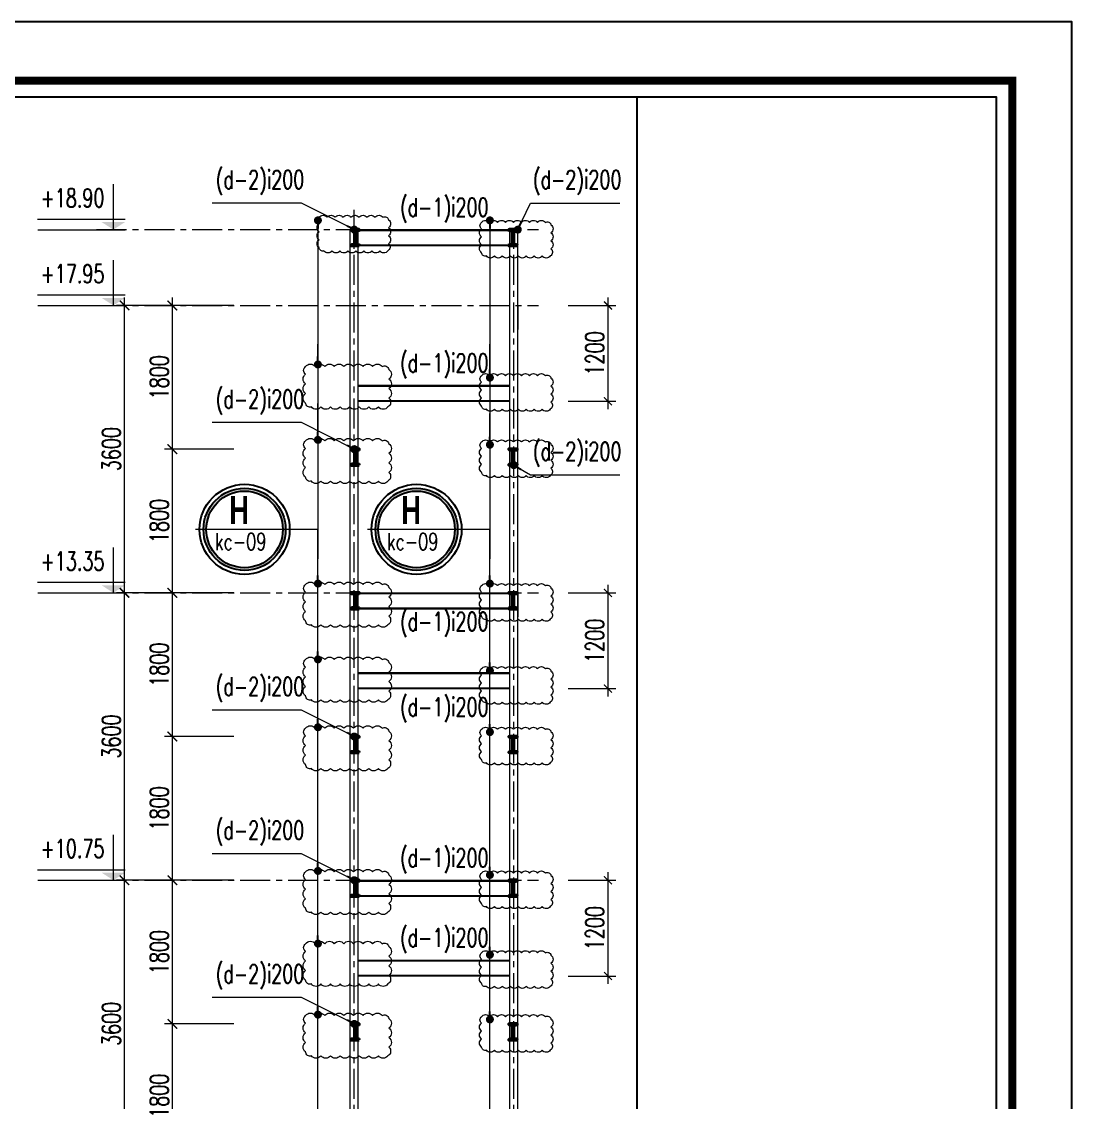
# Model space of a CAD drawing. Header units: millimetres. Extents: x 61738 to 439738, y 60858 to 151243.
# Drawn here: x 384580 to 397738, y 100261 to 113800 of the extents above; entities that cross this region are included whole.
import ezdxf
from ezdxf.enums import TextEntityAlignment as Align

# ---------------------------------------------------------------- set-up
doc = ezdxf.new("R2010")
doc.units = ezdxf.units.MM
doc.linetypes.add('CENTER', pattern=[2, 1.25, -0.25, 0.25, -0.25])
for name, color, linetype, lineweight in [('10-TEXT', 4, 'Continuous', 15), ('2-THEP2', 6, 'Continuous', 50), ('3-THAY', 7, 'Continuous', 18), ('6-TRUC', 8, 'CENTER', 9), ('7-HATCH', 8, 'Continuous', 13), ('8-DIM', 8, 'Continuous', 15), ('9-SO HIEU', 8, 'Continuous', 15)]:
    doc.layers.add(name, color=color, linetype=linetype, lineweight=lineweight)
for name, color, linetype in [('DIM', 3, 'Continuous'), ('Khungbo', 32, 'Continuous'), ('KICHTHUOC', 8, 'Continuous'), ('MANH', 8, 'Continuous')]:
    doc.layers.add(name, color=color, linetype=linetype)
doc.styles.add('A3 - Text 2.3', font='Vnsimli.shx', dxfattribs={"width": 0.7, "height": 230})
doc.styles.add('A3-Text 2.3', font='vnsimli.shx', dxfattribs={"width": 0.7, "height": 230, "bigfont": 'vn.shx'})
doc.styles.add('S1', font='vnsimli.shx', dxfattribs={"width": 0.75})
doc.styles.add('T3', font='VnArialH-Bold.TTF', dxfattribs={"width": 0.9})
doc.dimstyles.new('A3-1-100', dxfattribs={"dimtxt": 200, "dimasz": 120, "dimexe": 100, "dimexo": 0, "dimgap": 50, "dimtad": 1, "dimdec": 0, "dimdsep": 49, "dimtxsty": 'A3-Text 2.3', "dimblk": 'ARCHTICK', "dimcen": 10, "dimdle": 100, "dimclrd": 8, "dimclre": 8, "dimclrt": 2, "dimadec": 0, "dimazin": 2, "dimtfac": 1, "dimtdec": 0, "dimtix": 1, "dimtmove": 1, "dimatfit": 3, "dimldrblk": 'DOT', "dimfxl": 1, "dimtolj": 1, "dimtzin": 0, "dimlwd": -1, "dimlwe": -1, "dimarcsym": 0})
doc.dimstyles.new('A3-1-100x10', dxfattribs={"dimtxt": 230, "dimasz": 100, "dimexe": 80, "dimexo": 0, "dimgap": 50, "dimtad": 1, "dimdec": 0, "dimlfac": 0.1, "dimdsep": 49, "dimtxsty": 'A3-Text 2.3', "dimblk": 'ARCHTICK', "dimcen": 10, "dimdle": 80, "dimclrd": 8, "dimclre": 8, "dimclrt": 2, "dimadec": 0, "dimazin": 2, "dimtfac": 1, "dimtdec": 0, "dimtix": 1, "dimtmove": 1, "dimatfit": 3, "dimldrblk": 'DOT', "dimfxl": 1, "dimtolj": 1, "dimtzin": 0, "dimlwd": -1, "dimlwe": -1, "dimarcsym": 0})

# ---------------------------------------------------------------- blocks, each defined once
blk = doc.blocks.new('CDS12')
at = {"layer": 'Defpoints'}
blk.add_lwpolyline([(91835, 363353), (49835, 363353), (49835, 393053), (91835, 393053)], close=True, dxfattribs=at)
at = {"layer": 'Khungbo', "color": 1, "const_width": 100}
blk.add_lwpolyline([(91094, 364100), (50996, 364100), (50996, 392312), (91094, 392312)], close=True, dxfattribs=at)
at = {"layer": 'Khungbo', "color": 1}
for points in [[(90894, 364300), (51196, 364300), (51196, 392112), (90894, 392112)], [(90894, 392112), (90894, 364300), (86394, 364300), (86394, 392112)]]:
    blk.add_lwpolyline(points, close=True, dxfattribs=at)
blk = doc.blocks.new('_ArchTick')
at = {"color": 0, "linetype": 'ByBlock', "const_width": 0.15}
blk.add_lwpolyline([(-0.5, -0.5), (0.5, 0.5)], dxfattribs=at)
blk = doc.blocks.new('*D416')
at = {"layer": '8-DIM', "color": 8, "ltscale": 100, "transparency": 16777216}
for p, q in [((387240, 103044), (385770, 103044)), ((387240, 99444), (385770, 99444))]:
    blk.add_line(p, q, dxfattribs=at)
at = {"layer": '8-DIM', "color": 8, "linetype": 'ByBlock', "ltscale": 100, "transparency": 16777216}
blk.add_line((385870, 99344), (385870, 103144), dxfattribs=at)
at = {"layer": 'Defpoints', "color": 0, "ltscale": 100, "transparency": 16777216}
for p in [(385870, 103044), (387240, 103044), (387240, 99444)]:
    blk.add_point(p, dxfattribs=at)
at = {"layer": '8-DIM', "color": 8, "ltscale": 100, "transparency": 16777216, "xscale": 120, "yscale": 120, "zscale": 120}
for p, rotation in [((385870, 103044), 90), ((385870, 99444), 270)]:
    blk.add_blockref('_ArchTick', p, dxfattribs=dict(at, rotation=rotation))
at = {"layer": '8-DIM', "color": 2, "ltscale": 100, "transparency": 16777216, "insert": (385705, 101244), "char_height": 230, "attachment_point": 5, "rotation": 90, "style": 'A3-Text 2.3'}
blk.add_mtext('\\A1;3600', dxfattribs=at)
blk = doc.blocks.new('_Dot')
at = {"color": 0, "linetype": 'ByBlock', "lineweight": -2}
blk.add_line((-0.5, 0), (-1, 0), dxfattribs=at)
at = {"color": 0, "linetype": 'ByBlock', "const_width": 0.5}
blk.add_lwpolyline([(-0.25, 0, 1), (0.25, 0, 1)], format="xyb", close=True, dxfattribs=at)
blk = doc.blocks.new('*D417')
at = {"layer": '8-DIM', "color": 8, "linetype": 'ByBlock', "ltscale": 100, "transparency": 16777216}
blk.add_line((386470, 99344), (386470, 101344), dxfattribs=at)
at = {"layer": '8-DIM', "color": 8, "ltscale": 100, "transparency": 16777216}
for p, q in [((387240, 101244), (386370, 101244)), ((387240, 99444), (386370, 99444))]:
    blk.add_line(p, q, dxfattribs=at)
at = {"layer": 'Defpoints', "color": 0, "ltscale": 100, "transparency": 16777216}
for p in [(386470, 101244), (387240, 101244), (387240, 99444)]:
    blk.add_point(p, dxfattribs=at)
at = {"layer": '8-DIM', "color": 8, "ltscale": 100, "transparency": 16777216, "xscale": 120, "yscale": 120, "zscale": 120}
for p, rotation in [((386470, 101244), 90), ((386470, 99444), 270)]:
    blk.add_blockref('_ArchTick', p, dxfattribs=dict(at, rotation=rotation))
at = {"layer": '8-DIM', "color": 2, "ltscale": 100, "transparency": 16777216, "insert": (386305, 100344), "char_height": 230, "attachment_point": 5, "rotation": 90, "style": 'A3-Text 2.3'}
blk.add_mtext('\\A1;1800', dxfattribs=at)
blk = doc.blocks.new('*D418')
at = {"layer": '8-DIM', "color": 8, "ltscale": 100, "transparency": 16777216}
for p, q in [((387240, 103044), (386370, 103044)), ((387240, 101244), (386370, 101244))]:
    blk.add_line(p, q, dxfattribs=at)
at = {"layer": '8-DIM', "color": 8, "linetype": 'ByBlock', "ltscale": 100, "transparency": 16777216}
blk.add_line((386470, 101144), (386470, 103144), dxfattribs=at)
at = {"layer": 'Defpoints', "color": 0, "ltscale": 100, "transparency": 16777216}
for p in [(386470, 103044), (387240, 103044), (387240, 101244)]:
    blk.add_point(p, dxfattribs=at)
at = {"layer": '8-DIM', "color": 8, "ltscale": 100, "transparency": 16777216, "xscale": 120, "yscale": 120, "zscale": 120}
for p, rotation in [((386470, 103044), 90), ((386470, 101244), 270)]:
    blk.add_blockref('_ArchTick', p, dxfattribs=dict(at, rotation=rotation))
at = {"layer": '8-DIM', "color": 2, "ltscale": 100, "transparency": 16777216, "insert": (386305, 102144), "char_height": 230, "attachment_point": 5, "rotation": 90, "style": 'A3-Text 2.3'}
blk.add_mtext('\\A1;1800', dxfattribs=at)
blk = doc.blocks.new('*D419')
at = {"layer": '8-DIM', "color": 8, "linetype": 'ByBlock', "ltscale": 100, "transparency": 16777216}
blk.add_line((385870, 102944), (385870, 106744), dxfattribs=at)
at = {"layer": '8-DIM', "color": 8, "ltscale": 100, "transparency": 16777216}
for p, q in [((387240, 106644), (385770, 106644)), ((387240, 103044), (385770, 103044))]:
    blk.add_line(p, q, dxfattribs=at)
at = {"layer": 'Defpoints', "color": 0, "ltscale": 100, "transparency": 16777216}
for p in [(385870, 106644), (387240, 106644), (387240, 103044)]:
    blk.add_point(p, dxfattribs=at)
at = {"layer": '8-DIM', "color": 8, "ltscale": 100, "transparency": 16777216, "xscale": 120, "yscale": 120, "zscale": 120}
for p, rotation in [((385870, 106644), 90), ((385870, 103044), 270)]:
    blk.add_blockref('_ArchTick', p, dxfattribs=dict(at, rotation=rotation))
at = {"layer": '8-DIM', "color": 2, "ltscale": 100, "transparency": 16777216, "insert": (385705, 104844), "char_height": 230, "attachment_point": 5, "rotation": 90, "style": 'A3-Text 2.3'}
blk.add_mtext('\\A1;3600', dxfattribs=at)
blk = doc.blocks.new('*D420')
at = {"layer": '8-DIM', "color": 8, "linetype": 'ByBlock', "ltscale": 100, "transparency": 16777216}
blk.add_line((386470, 102944), (386470, 104944), dxfattribs=at)
at = {"layer": '8-DIM', "color": 8, "ltscale": 100, "transparency": 16777216}
for p, q in [((387240, 104844), (386370, 104844)), ((387240, 103044), (386370, 103044))]:
    blk.add_line(p, q, dxfattribs=at)
at = {"layer": 'Defpoints', "color": 0, "ltscale": 100, "transparency": 16777216}
for p in [(386470, 104844), (387240, 104844), (387240, 103044)]:
    blk.add_point(p, dxfattribs=at)
at = {"layer": '8-DIM', "color": 8, "ltscale": 100, "transparency": 16777216, "xscale": 120, "yscale": 120, "zscale": 120}
for p, rotation in [((386470, 104844), 90), ((386470, 103044), 270)]:
    blk.add_blockref('_ArchTick', p, dxfattribs=dict(at, rotation=rotation))
at = {"layer": '8-DIM', "color": 2, "ltscale": 100, "transparency": 16777216, "insert": (386305, 103944), "char_height": 230, "attachment_point": 5, "rotation": 90, "style": 'A3-Text 2.3'}
blk.add_mtext('\\A1;1800', dxfattribs=at)
blk = doc.blocks.new('*D421')
at = {"layer": '8-DIM', "color": 8, "linetype": 'ByBlock', "ltscale": 100, "transparency": 16777216}
blk.add_line((386470, 104744), (386470, 106744), dxfattribs=at)
at = {"layer": '8-DIM', "color": 8, "ltscale": 100, "transparency": 16777216}
for p, q in [((387240, 106644), (386370, 106644)), ((387240, 104844), (386370, 104844))]:
    blk.add_line(p, q, dxfattribs=at)
at = {"layer": 'Defpoints', "color": 0, "ltscale": 100, "transparency": 16777216}
for p in [(386470, 106644), (387240, 106644), (387240, 104844)]:
    blk.add_point(p, dxfattribs=at)
at = {"layer": '8-DIM', "color": 8, "ltscale": 100, "transparency": 16777216, "xscale": 120, "yscale": 120, "zscale": 120}
for p, rotation in [((386470, 106644), 90), ((386470, 104844), 270)]:
    blk.add_blockref('_ArchTick', p, dxfattribs=dict(at, rotation=rotation))
at = {"layer": '8-DIM', "color": 2, "ltscale": 100, "transparency": 16777216, "insert": (386305, 105744), "char_height": 230, "attachment_point": 5, "rotation": 90, "style": 'A3-Text 2.3'}
blk.add_mtext('\\A1;1800', dxfattribs=at)
blk = doc.blocks.new('*D422')
at = {"layer": '8-DIM', "color": 8, "linetype": 'ByBlock', "ltscale": 100, "transparency": 16777216}
blk.add_line((385870, 106544), (385870, 110344), dxfattribs=at)
at = {"layer": '8-DIM', "color": 8, "ltscale": 100, "transparency": 16777216}
for p, q in [((387240, 110244), (385770, 110244)), ((387240, 106644), (385770, 106644))]:
    blk.add_line(p, q, dxfattribs=at)
at = {"layer": 'Defpoints', "color": 0, "ltscale": 100, "transparency": 16777216}
for p in [(385870, 110244), (387240, 110244), (387240, 106644)]:
    blk.add_point(p, dxfattribs=at)
at = {"layer": '8-DIM', "color": 8, "ltscale": 100, "transparency": 16777216, "xscale": 120, "yscale": 120, "zscale": 120}
for p, rotation in [((385870, 110244), 90), ((385870, 106644), 270)]:
    blk.add_blockref('_ArchTick', p, dxfattribs=dict(at, rotation=rotation))
at = {"layer": '8-DIM', "color": 2, "ltscale": 100, "transparency": 16777216, "insert": (385705, 108444), "char_height": 230, "attachment_point": 5, "rotation": 90, "style": 'A3-Text 2.3'}
blk.add_mtext('\\A1;3600', dxfattribs=at)
blk = doc.blocks.new('*D423')
at = {"layer": '8-DIM', "color": 8, "linetype": 'ByBlock', "ltscale": 100, "transparency": 16777216}
blk.add_line((386470, 106544), (386470, 108544), dxfattribs=at)
at = {"layer": '8-DIM', "color": 8, "ltscale": 100, "transparency": 16777216}
for p, q in [((387240, 108444), (386370, 108444)), ((387240, 106644), (386370, 106644))]:
    blk.add_line(p, q, dxfattribs=at)
at = {"layer": 'Defpoints', "color": 0, "ltscale": 100, "transparency": 16777216}
for p in [(386470, 108444), (387240, 108444), (387240, 106644)]:
    blk.add_point(p, dxfattribs=at)
at = {"layer": '8-DIM', "color": 8, "ltscale": 100, "transparency": 16777216, "xscale": 120, "yscale": 120, "zscale": 120}
for p, rotation in [((386470, 108444), 90), ((386470, 106644), 270)]:
    blk.add_blockref('_ArchTick', p, dxfattribs=dict(at, rotation=rotation))
at = {"layer": '8-DIM', "color": 2, "ltscale": 100, "transparency": 16777216, "insert": (386305, 107544), "char_height": 230, "attachment_point": 5, "rotation": 90, "style": 'A3-Text 2.3'}
blk.add_mtext('\\A1;1800', dxfattribs=at)
blk = doc.blocks.new('*D424')
at = {"layer": '8-DIM', "color": 8, "linetype": 'ByBlock', "ltscale": 100, "transparency": 16777216}
blk.add_line((386470, 108344), (386470, 110344), dxfattribs=at)
at = {"layer": '8-DIM', "color": 8, "ltscale": 100, "transparency": 16777216}
for p, q in [((387240, 110244), (386370, 110244)), ((387240, 108444), (386370, 108444))]:
    blk.add_line(p, q, dxfattribs=at)
at = {"layer": 'Defpoints', "color": 0, "ltscale": 100, "transparency": 16777216}
for p in [(386470, 110244), (387240, 110244), (387240, 108444)]:
    blk.add_point(p, dxfattribs=at)
at = {"layer": '8-DIM', "color": 8, "ltscale": 100, "transparency": 16777216, "xscale": 120, "yscale": 120, "zscale": 120}
for p, rotation in [((386470, 110244), 90), ((386470, 108444), 270)]:
    blk.add_blockref('_ArchTick', p, dxfattribs=dict(at, rotation=rotation))
at = {"layer": '8-DIM', "color": 2, "ltscale": 100, "transparency": 16777216, "insert": (386305, 109344), "char_height": 230, "attachment_point": 5, "rotation": 90, "style": 'A3-Text 2.3'}
blk.add_mtext('\\A1;1800', dxfattribs=at)
blk = doc.blocks.new('*U61')
at = {"layer": '10-TEXT'}
for p, q in [((17615, 449767), (17615, 450310)), ((16706, 449893), (17756, 449893)), ((16710, 449766), (17757, 449766))]:
    blk.add_line(p, q, dxfattribs=at)
at = {"layer": '10-TEXT', "color": 1}
blk.add_solid([(17756, 449858), (17615, 449767), (17473, 449858)], dxfattribs=at)
blk = doc.blocks.new('*D426')
at = {"layer": '8-DIM', "color": 8, "linetype": 'ByBlock', "ltscale": 400, "transparency": 16777216}
blk.add_line((391930, 110344), (391930, 108944), dxfattribs=at)
at = {"layer": '8-DIM', "color": 8, "ltscale": 400, "transparency": 16777216}
for p, q in [((391430, 110244), (392030, 110244)), ((391430, 109044), (392030, 109044))]:
    blk.add_line(p, q, dxfattribs=at)
at = {"layer": 'Defpoints', "color": 0, "ltscale": 400, "transparency": 16777216}
for p in [(391430, 110244), (391430, 109044), (391930, 109044)]:
    blk.add_point(p, dxfattribs=at)
at = {"layer": '8-DIM', "color": 8, "ltscale": 400, "transparency": 16777216, "xscale": 100, "yscale": 100, "zscale": 100}
for p, rotation in [((391930, 110244), 90), ((391930, 109044), 270)]:
    blk.add_blockref('_ArchTick', p, dxfattribs=dict(at, rotation=rotation))
at = {"layer": '8-DIM', "color": 2, "ltscale": 400, "transparency": 16777216, "insert": (391765, 109644), "char_height": 230, "attachment_point": 5, "rotation": 90, "style": 'A3-Text 2.3'}
blk.add_mtext('\\A1;1200', dxfattribs=at)
blk = doc.blocks.new('*D427')
at = {"layer": '8-DIM', "color": 8, "linetype": 'ByBlock', "ltscale": 400, "transparency": 16777216}
blk.add_line((391930, 106744), (391930, 105344), dxfattribs=at)
at = {"layer": '8-DIM', "color": 8, "ltscale": 400, "transparency": 16777216}
for p, q in [((391430, 106644), (392030, 106644)), ((391430, 105444), (392030, 105444))]:
    blk.add_line(p, q, dxfattribs=at)
at = {"layer": 'Defpoints', "color": 0, "ltscale": 400, "transparency": 16777216}
for p in [(391430, 106644), (391430, 105444), (391930, 105444)]:
    blk.add_point(p, dxfattribs=at)
at = {"layer": '8-DIM', "color": 8, "ltscale": 400, "transparency": 16777216, "xscale": 100, "yscale": 100, "zscale": 100}
for p, rotation in [((391930, 106644), 90), ((391930, 105444), 270)]:
    blk.add_blockref('_ArchTick', p, dxfattribs=dict(at, rotation=rotation))
at = {"layer": '8-DIM', "color": 2, "ltscale": 400, "transparency": 16777216, "insert": (391765, 106044), "char_height": 230, "attachment_point": 5, "rotation": 90, "style": 'A3-Text 2.3'}
blk.add_mtext('\\A1;1200', dxfattribs=at)
blk = doc.blocks.new('*D428')
at = {"layer": '8-DIM', "color": 8, "ltscale": 400, "transparency": 16777216}
for p, q in [((391430, 103044), (392030, 103044)), ((391430, 101844), (392030, 101844))]:
    blk.add_line(p, q, dxfattribs=at)
at = {"layer": '8-DIM', "color": 8, "linetype": 'ByBlock', "ltscale": 400, "transparency": 16777216}
blk.add_line((391930, 103144), (391930, 101744), dxfattribs=at)
at = {"layer": 'Defpoints', "color": 0, "ltscale": 400, "transparency": 16777216}
for p in [(391430, 103044), (391430, 101844), (391930, 101844)]:
    blk.add_point(p, dxfattribs=at)
at = {"layer": '8-DIM', "color": 8, "ltscale": 400, "transparency": 16777216, "xscale": 100, "yscale": 100, "zscale": 100}
for p, rotation in [((391930, 103044), 90), ((391930, 101844), 270)]:
    blk.add_blockref('_ArchTick', p, dxfattribs=dict(at, rotation=rotation))
at = {"layer": '8-DIM', "color": 2, "ltscale": 400, "transparency": 16777216, "insert": (391765, 102444), "char_height": 230, "attachment_point": 5, "rotation": 90, "style": 'A3-Text 2.3'}
blk.add_mtext('\\A1;1200', dxfattribs=at)

msp = doc.modelspace()

# ---------------------------------------------------------------- hatches: boundary and pattern name
at = {"layer": '7-HATCH'}
h = msp.add_hatch(color=256, dxfattribs=at)
edge = h.paths.add_edge_path(flags=17)
edge.add_arc((387374.5, 107438.8), 479.5, 0, 360)
edge = h.paths.add_edge_path()
edge.add_arc((387374.5, 107438.8), 514.7, 0, 360)
h = msp.add_hatch(color=256, dxfattribs=at)
edge = h.paths.add_edge_path(flags=17)
edge.add_arc((389530.2, 107438.8), 479.5, 0, 360)
edge = h.paths.add_edge_path()
edge.add_arc((389530.2, 107438.8), 514.7, 0, 360)

# ---------------------------------------------------------------- linework, layer by layer
at = {"layer": '2-THEP2'}
for points in [[(388809.9, 110994.2), (388709.9, 110994.2), (388709.9, 110994.2, -0.4142136), (388719.9, 111004.2), (388744.9, 111004.2, 0.4142136), (388754.9, 111014.2), (388754.9, 111174.2, 0.4142136), (388744.9, 111184.2), (388719.9, 111184.2, -0.4142136), (388709.9, 111194.2), (388709.9, 111194.2), (388809.9, 111194.2), (388809.9, 111194.2, -0.4142136), (388799.9, 111184.2), (388774.9, 111184.2, 0.4142136), (388764.9, 111174.2), (388764.9, 111014.2, 0.4142136), (388774.9, 111004.2), (388799.9, 111004.2, -0.4142136), (388809.9, 110994.2)], [(390789.9, 110994.2), (390689.9, 110994.2), (390689.9, 110994.2, -0.4142136), (390699.9, 111004.2), (390724.9, 111004.2, 0.4142136), (390734.9, 111014.2), (390734.9, 111174.2, 0.4142136), (390724.9, 111184.2), (390699.9, 111184.2, -0.4142136), (390689.9, 111194.2), (390689.9, 111194.2), (390789.9, 111194.2), (390789.9, 111194.2, -0.4142136), (390779.9, 111184.2), (390754.9, 111184.2, 0.4142136), (390744.9, 111174.2), (390744.9, 111014.2, 0.4142136), (390754.9, 111004.2), (390779.9, 111004.2, -0.4142136), (390789.9, 110994.2)], [(388809.9, 108244.2), (388709.9, 108244.2), (388709.9, 108244.2, -0.4142136), (388719.9, 108254.2), (388744.9, 108254.2, 0.4142136), (388754.9, 108264.2), (388754.9, 108424.2, 0.4142136), (388744.9, 108434.2), (388719.9, 108434.2, -0.4142136), (388709.9, 108444.2), (388709.9, 108444.2), (388809.9, 108444.2), (388809.9, 108444.2, -0.4142136), (388799.9, 108434.2), (388774.9, 108434.2, 0.4142136), (388764.9, 108424.2), (388764.9, 108264.2, 0.4142136), (388774.9, 108254.2), (388799.9, 108254.2, -0.4142136), (388809.9, 108244.2)], [(390789.9, 108244.2), (390689.9, 108244.2), (390689.9, 108244.2, -0.4142136), (390699.9, 108254.2), (390724.9, 108254.2, 0.4142136), (390734.9, 108264.2), (390734.9, 108424.2, 0.4142136), (390724.9, 108434.2), (390699.9, 108434.2, -0.4142136), (390689.9, 108444.2), (390689.9, 108444.2), (390789.9, 108444.2), (390789.9, 108444.2, -0.4142136), (390779.9, 108434.2), (390754.9, 108434.2, 0.4142136), (390744.9, 108424.2), (390744.9, 108264.2, 0.4142136), (390754.9, 108254.2), (390779.9, 108254.2, -0.4142136), (390789.9, 108244.2)], [(388809.9, 106444.2), (388709.9, 106444.2), (388709.9, 106444.2, -0.4142136), (388719.9, 106454.2), (388744.9, 106454.2, 0.4142136), (388754.9, 106464.2), (388754.9, 106624.2, 0.4142136), (388744.9, 106634.2), (388719.9, 106634.2, -0.4142136), (388709.9, 106644.2), (388709.9, 106644.2), (388809.9, 106644.2), (388809.9, 106644.2, -0.4142136), (388799.9, 106634.2), (388774.9, 106634.2, 0.4142136), (388764.9, 106624.2), (388764.9, 106464.2, 0.4142136), (388774.9, 106454.2), (388799.9, 106454.2, -0.4142136), (388809.9, 106444.2)], [(390789.9, 106444.2), (390689.9, 106444.2), (390689.9, 106444.2, -0.4142136), (390699.9, 106454.2), (390724.9, 106454.2, 0.4142136), (390734.9, 106464.2), (390734.9, 106624.2, 0.4142136), (390724.9, 106634.2), (390699.9, 106634.2, -0.4142136), (390689.9, 106644.2), (390689.9, 106644.2), (390789.9, 106644.2), (390789.9, 106644.2, -0.4142136), (390779.9, 106634.2), (390754.9, 106634.2, 0.4142136), (390744.9, 106624.2), (390744.9, 106464.2, 0.4142136), (390754.9, 106454.2), (390779.9, 106454.2, -0.4142136), (390789.9, 106444.2)], [(388809.9, 104644.2), (388709.9, 104644.2), (388709.9, 104644.2, -0.4142136), (388719.9, 104654.2), (388744.9, 104654.2, 0.4142136), (388754.9, 104664.2), (388754.9, 104824.2, 0.4142136), (388744.9, 104834.2), (388719.9, 104834.2, -0.4142136), (388709.9, 104844.2), (388709.9, 104844.2), (388809.9, 104844.2), (388809.9, 104844.2, -0.4142136), (388799.9, 104834.2), (388774.9, 104834.2, 0.4142136), (388764.9, 104824.2), (388764.9, 104664.2, 0.4142136), (388774.9, 104654.2), (388799.9, 104654.2, -0.4142136), (388809.9, 104644.2)], [(388809.9, 104644.2), (388709.9, 104644.2), (388709.9, 104644.2, -0.4142136), (388719.9, 104654.2), (388744.9, 104654.2, 0.4142136), (388754.9, 104664.2), (388754.9, 104824.2, 0.4142136), (388744.9, 104834.2), (388719.9, 104834.2, -0.4142136), (388709.9, 104844.2), (388709.9, 104844.2), (388809.9, 104844.2), (388809.9, 104844.2, -0.4142136), (388799.9, 104834.2), (388774.9, 104834.2, 0.4142136), (388764.9, 104824.2), (388764.9, 104664.2, 0.4142136), (388774.9, 104654.2), (388799.9, 104654.2, -0.4142136), (388809.9, 104644.2)], [(390789.9, 104644.2), (390689.9, 104644.2), (390689.9, 104644.2, -0.4142136), (390699.9, 104654.2), (390724.9, 104654.2, 0.4142136), (390734.9, 104664.2), (390734.9, 104824.2, 0.4142136), (390724.9, 104834.2), (390699.9, 104834.2, -0.4142136), (390689.9, 104844.2), (390689.9, 104844.2), (390789.9, 104844.2), (390789.9, 104844.2, -0.4142136), (390779.9, 104834.2), (390754.9, 104834.2, 0.4142136), (390744.9, 104824.2), (390744.9, 104664.2, 0.4142136), (390754.9, 104654.2), (390779.9, 104654.2, -0.4142136), (390789.9, 104644.2)], [(388809.9, 102844.2), (388709.9, 102844.2), (388709.9, 102844.2, -0.4142136), (388719.9, 102854.2), (388744.9, 102854.2, 0.4142136), (388754.9, 102864.2), (388754.9, 103024.2, 0.4142136), (388744.9, 103034.2), (388719.9, 103034.2, -0.4142136), (388709.9, 103044.2), (388709.9, 103044.2), (388809.9, 103044.2), (388809.9, 103044.2, -0.4142136), (388799.9, 103034.2), (388774.9, 103034.2, 0.4142136), (388764.9, 103024.2), (388764.9, 102864.2, 0.4142136), (388774.9, 102854.2), (388799.9, 102854.2, -0.4142136), (388809.9, 102844.2)], [(390789.9, 102844.2), (390689.9, 102844.2), (390689.9, 102844.2, -0.4142136), (390699.9, 102854.2), (390724.9, 102854.2, 0.4142136), (390734.9, 102864.2), (390734.9, 103024.2, 0.4142136), (390724.9, 103034.2), (390699.9, 103034.2, -0.4142136), (390689.9, 103044.2), (390689.9, 103044.2), (390789.9, 103044.2), (390789.9, 103044.2, -0.4142136), (390779.9, 103034.2), (390754.9, 103034.2, 0.4142136), (390744.9, 103024.2), (390744.9, 102864.2, 0.4142136), (390754.9, 102854.2), (390779.9, 102854.2, -0.4142136), (390789.9, 102844.2)], [(388809.9, 101044.2), (388709.9, 101044.2), (388709.9, 101044.2, -0.4142136), (388719.9, 101054.2), (388744.9, 101054.2, 0.4142136), (388754.9, 101064.2), (388754.9, 101224.2, 0.4142136), (388744.9, 101234.2), (388719.9, 101234.2, -0.4142136), (388709.9, 101244.2), (388709.9, 101244.2), (388809.9, 101244.2), (388809.9, 101244.2, -0.4142136), (388799.9, 101234.2), (388774.9, 101234.2, 0.4142136), (388764.9, 101224.2), (388764.9, 101064.2, 0.4142136), (388774.9, 101054.2), (388799.9, 101054.2, -0.4142136), (388809.9, 101044.2)], [(390789.9, 101044.2), (390689.9, 101044.2), (390689.9, 101044.2, -0.4142136), (390699.9, 101054.2), (390724.9, 101054.2, 0.4142136), (390734.9, 101064.2), (390734.9, 101224.2, 0.4142136), (390724.9, 101234.2), (390699.9, 101234.2, -0.4142136), (390689.9, 101244.2), (390689.9, 101244.2), (390789.9, 101244.2), (390789.9, 101244.2, -0.4142136), (390779.9, 101234.2), (390754.9, 101234.2, 0.4142136), (390744.9, 101224.2), (390744.9, 101064.2, 0.4142136), (390754.9, 101054.2), (390779.9, 101054.2, -0.4142136), (390789.9, 101044.2)]]:
    msp.add_lwpolyline(points, format="xyb", close=True, dxfattribs=at)
at = {"layer": '3-THAY', "ltscale": 500}
for p, q in [((390799.9, 110244.2), (390799.9, 109944.2)), ((390799.9, 106644.2), (390799.9, 106344.2))]:
    msp.add_line(p, q, dxfattribs=at)
at = {"layer": '3-THAY', "ltscale": 300}
for p, q in [((388799.9, 109244.2), (390699.9, 109244.2)), ((388799.9, 109234.2), (390699.9, 109234.2)), ((388799.9, 109054.2), (390699.9, 109054.2)), ((388799.9, 109044.2), (390699.9, 109044.2)), ((388799.9, 105644.2), (390699.9, 105644.2)), ((388799.9, 105634.2), (390699.9, 105634.2)), ((388799.9, 105454.2), (390699.9, 105454.2)), ((388799.9, 105444.2), (390699.9, 105444.2)), ((388799.9, 102044.2), (390699.9, 102044.2)), ((388799.9, 102034.2), (390699.9, 102034.2)), ((388799.9, 101854.2), (390699.9, 101854.2)), ((388799.9, 101844.2), (390699.9, 101844.2))]:
    msp.add_line(p, q, dxfattribs=at)
for points in [[(388699.9, 92244.2), (388699.9, 111194.2)], [(388799.9, 92244.2), (388799.9, 111194.2)], [(390699.9, 92244.2), (390699.9, 111194.2)], [(390799.9, 92244.2), (390799.9, 111194.2)]]:
    msp.add_lwpolyline(points, dxfattribs=at)
at = {"layer": '3-THAY', "ltscale": 500}
for points in [[(388699.9, 111194.2), (388799.9, 111194.2)], [(388799.9, 111194.2), (390699.9, 111194.2)], [(388799.9, 111184.2), (390699.9, 111184.2)], [(390799.9, 111194.2), (390699.9, 111194.2)], [(388799.9, 111004.2), (390699.9, 111004.2)], [(388799.9, 110994.2), (390699.9, 110994.2)], [(388799.9, 106644.2), (390699.9, 106644.2)], [(388799.9, 106634.2), (390699.9, 106634.2)], [(388799.9, 106454.2), (390699.9, 106454.2)], [(388799.9, 106444.2), (390699.9, 106444.2)], [(388799.9, 103044.2), (390699.9, 103044.2)], [(388799.9, 103034.2), (390699.9, 103034.2)], [(388799.9, 102854.2), (390699.9, 102854.2)], [(388799.9, 102844.2), (390699.9, 102844.2)]]:
    msp.add_lwpolyline(points, dxfattribs=at)
at = {"layer": '6-TRUC', "ltscale": 300}
for points in [[(388749.9, 90104.2), (388749.9, 111444.2)], [(385519.9, 111194.2), (391059.9, 111194.2)], [(390749.9, 90104.2), (390749.9, 111194.2)], [(385519.9, 110244.2), (391059.9, 110244.2)], [(385519.9, 106644.2), (391059.9, 106644.2)], [(385519.9, 103044.2), (391059.9, 103044.2)]]:
    msp.add_lwpolyline(points, dxfattribs=at)
at = {"layer": '9-SO HIEU', "ltscale": 500}
for points in [[(388309.9, 111348.2, -0.5205671), (388409.9, 111348.2, -0.5205671), (388509.9, 111348.2, -0.5205671), (388609.9, 111348.2, -0.5205671), (388709.9, 111348.2, -0.5205671), (388809.9, 111348.2, -0.5205671), (388909.9, 111348.2, -0.5205671), (389009.9, 111348.2, -0.5205671), (389109.9, 111348.2, -0.5205671), (389179.9, 111318.2, -0.5205671), (389179.9, 111218.2, -0.5205671), (389179.9, 111118.2, -0.5205671), (389179.9, 111018.2, -0.5205671), (389169.9, 110928.2, -0.5205671), (389069.9, 110928.2, -0.5205671), (388969.9, 110928.2, -0.5205671), (388869.9, 110928.2, -0.5205671), (388769.9, 110928.2, -0.5205671), (388669.9, 110928.2, -0.5205671), (388569.9, 110928.2, -0.5205671), (388469.9, 110928.2, -0.5205671), (388369.9, 110928.2, -0.5205671), (388309.9, 110968.2, -0.5205671), (388309.9, 111068.2, -0.5205671), (388309.9, 111168.2, -0.5205671), (388309.9, 111268.2, -0.5205671)], [(390345.5, 111284.2, -0.5205671), (390445.5, 111284.2, -0.5205671), (390545.5, 111284.2, -0.5205671), (390645.5, 111284.2, -0.5205671), (390745.5, 111284.2, -0.5205671), (390845.5, 111284.2, -0.5205671), (390945.5, 111284.2, -0.5205671), (391045.5, 111284.2, -0.5205671), (391145.5, 111284.2, -0.5205671), (391215.5, 111254.2, -0.5205671), (391215.5, 111154.2, -0.5205671), (391215.5, 111054.2, -0.5205671), (391215.5, 110954.2, -0.5205671), (391205.5, 110864.2, -0.5205671), (391105.5, 110864.2, -0.5205671), (391005.5, 110864.2, -0.5205671), (390905.5, 110864.2, -0.5205671), (390805.5, 110864.2, -0.5205671), (390705.5, 110864.2, -0.5205671), (390605.5, 110864.2, -0.5205671), (390505.5, 110864.2, -0.5205671), (390405.5, 110864.2, -0.5205671), (390345.5, 110904.2, -0.5205671), (390345.5, 111004.2, -0.5205671), (390345.5, 111104.2, -0.5205671), (390345.5, 111204.2, -0.5205671)], [(388139.9, 109478.2, -0.5205671), (388259.9, 109478.2, -0.5205671), (388379.9, 109478.2, -0.5205671), (388499.9, 109478.2, -0.5205671), (388619.9, 109478.2, -0.5205671), (388739.9, 109478.2, -0.5205671), (388859.9, 109478.2, -0.5205671), (388979.9, 109478.2, -0.5205671), (389099.9, 109478.2, -0.5205671), (389183.9, 109442.2, -0.5205671), (389183.9, 109322.2, -0.5205671), (389183.9, 109202.2, -0.5205671), (389183.9, 109082.2, -0.5205671), (389171.9, 108974.2, -0.5205671), (389051.9, 108974.2, -0.5205671), (388931.9, 108974.2, -0.5205671), (388811.9, 108974.2, -0.5205671), (388691.9, 108974.2, -0.5205671), (388571.9, 108974.2, -0.5205671), (388451.9, 108974.2, -0.5205671), (388331.9, 108974.2, -0.5205671), (388211.9, 108974.2, -0.5205671), (388139.9, 109022.2, -0.5205671), (388139.9, 109142.2, -0.5205671), (388139.9, 109262.2, -0.5205671), (388139.9, 109382.2, -0.5205671)], [(390345.5, 109364.2, -0.5205671), (390445.5, 109364.2, -0.5205671), (390545.5, 109364.2, -0.5205671), (390645.5, 109364.2, -0.5205671), (390745.5, 109364.2, -0.5205671), (390845.5, 109364.2, -0.5205671), (390945.5, 109364.2, -0.5205671), (391045.5, 109364.2, -0.5205671), (391145.5, 109364.2, -0.5205671), (391215.5, 109334.2, -0.5205671), (391215.5, 109234.2, -0.5205671), (391215.5, 109134.2, -0.5205671), (391215.5, 109034.2, -0.5205671), (391205.5, 108944.2, -0.5205671), (391105.5, 108944.2, -0.5205671), (391005.5, 108944.2, -0.5205671), (390905.5, 108944.2, -0.5205671), (390805.5, 108944.2, -0.5205671), (390705.5, 108944.2, -0.5205671), (390605.5, 108944.2, -0.5205671), (390505.5, 108944.2, -0.5205671), (390405.5, 108944.2, -0.5205671), (390345.5, 108984.2, -0.5205671), (390345.5, 109084.2, -0.5205671), (390345.5, 109184.2, -0.5205671), (390345.5, 109284.2, -0.5205671)], [(388139.9, 108548.2, -0.5205671), (388259.9, 108548.2, -0.5205671), (388379.9, 108548.2, -0.5205671), (388499.9, 108548.2, -0.5205671), (388619.9, 108548.2, -0.5205671), (388739.9, 108548.2, -0.5205671), (388859.9, 108548.2, -0.5205671), (388979.9, 108548.2, -0.5205671), (389099.9, 108548.2, -0.5205671), (389183.9, 108512.2, -0.5205671), (389183.9, 108392.2, -0.5205671), (389183.9, 108272.2, -0.5205671), (389183.9, 108152.2, -0.5205671), (389171.9, 108044.2, -0.5205671), (389051.9, 108044.2, -0.5205671), (388931.9, 108044.2, -0.5205671), (388811.9, 108044.2, -0.5205671), (388691.9, 108044.2, -0.5205671), (388571.9, 108044.2, -0.5205671), (388451.9, 108044.2, -0.5205671), (388331.9, 108044.2, -0.5205671), (388211.9, 108044.2, -0.5205671), (388139.9, 108092.2, -0.5205671), (388139.9, 108212.2, -0.5205671), (388139.9, 108332.2, -0.5205671), (388139.9, 108452.2, -0.5205671)], [(390345.5, 108534.2, -0.5205671), (390445.5, 108534.2, -0.5205671), (390545.5, 108534.2, -0.5205671), (390645.5, 108534.2, -0.5205671), (390745.5, 108534.2, -0.5205671), (390845.5, 108534.2, -0.5205671), (390945.5, 108534.2, -0.5205671), (391045.5, 108534.2, -0.5205671), (391145.5, 108534.2, -0.5205671), (391215.5, 108504.2, -0.5205671), (391215.5, 108404.2, -0.5205671), (391215.5, 108304.2, -0.5205671), (391215.5, 108204.2, -0.5205671), (391205.5, 108114.2, -0.5205671), (391105.5, 108114.2, -0.5205671), (391005.5, 108114.2, -0.5205671), (390905.5, 108114.2, -0.5205671), (390805.5, 108114.2, -0.5205671), (390705.5, 108114.2, -0.5205671), (390605.5, 108114.2, -0.5205671), (390505.5, 108114.2, -0.5205671), (390405.5, 108114.2, -0.5205671), (390345.5, 108154.2, -0.5205671), (390345.5, 108254.2, -0.5205671), (390345.5, 108354.2, -0.5205671), (390345.5, 108454.2, -0.5205671)], [(388139.9, 106748.2, -0.5205671), (388259.9, 106748.2, -0.5205671), (388379.9, 106748.2, -0.5205671), (388499.9, 106748.2, -0.5205671), (388619.9, 106748.2, -0.5205671), (388739.9, 106748.2, -0.5205671), (388859.9, 106748.2, -0.5205671), (388979.9, 106748.2, -0.5205671), (389099.9, 106748.2, -0.5205671), (389183.9, 106712.2, -0.5205671), (389183.9, 106592.2, -0.5205671), (389183.9, 106472.2, -0.5205671), (389183.9, 106352.2, -0.5205671), (389171.9, 106244.2, -0.5205671), (389051.9, 106244.2, -0.5205671), (388931.9, 106244.2, -0.5205671), (388811.9, 106244.2, -0.5205671), (388691.9, 106244.2, -0.5205671), (388571.9, 106244.2, -0.5205671), (388451.9, 106244.2, -0.5205671), (388331.9, 106244.2, -0.5205671), (388211.9, 106244.2, -0.5205671), (388139.9, 106292.2, -0.5205671), (388139.9, 106412.2, -0.5205671), (388139.9, 106532.2, -0.5205671), (388139.9, 106652.2, -0.5205671)], [(390345.5, 106734.2, -0.5205671), (390445.5, 106734.2, -0.5205671), (390545.5, 106734.2, -0.5205671), (390645.5, 106734.2, -0.5205671), (390745.5, 106734.2, -0.5205671), (390845.5, 106734.2, -0.5205671), (390945.5, 106734.2, -0.5205671), (391045.5, 106734.2, -0.5205671), (391145.5, 106734.2, -0.5205671), (391215.5, 106704.2, -0.5205671), (391215.5, 106604.2, -0.5205671), (391215.5, 106504.2, -0.5205671), (391215.5, 106404.2, -0.5205671), (391205.5, 106314.2, -0.5205671), (391105.5, 106314.2, -0.5205671), (391005.5, 106314.2, -0.5205671), (390905.5, 106314.2, -0.5205671), (390805.5, 106314.2, -0.5205671), (390705.5, 106314.2, -0.5205671), (390605.5, 106314.2, -0.5205671), (390505.5, 106314.2, -0.5205671), (390405.5, 106314.2, -0.5205671), (390345.5, 106354.2, -0.5205671), (390345.5, 106454.2, -0.5205671), (390345.5, 106554.2, -0.5205671), (390345.5, 106654.2, -0.5205671)], [(388139.9, 105808.2, -0.5205671), (388259.9, 105808.2, -0.5205671), (388379.9, 105808.2, -0.5205671), (388499.9, 105808.2, -0.5205671), (388619.9, 105808.2, -0.5205671), (388739.9, 105808.2, -0.5205671), (388859.9, 105808.2, -0.5205671), (388979.9, 105808.2, -0.5205671), (389099.9, 105808.2, -0.5205671), (389183.9, 105772.2, -0.5205671), (389183.9, 105652.2, -0.5205671), (389183.9, 105532.2, -0.5205671), (389183.9, 105412.2, -0.5205671), (389171.9, 105304.2, -0.5205671), (389051.9, 105304.2, -0.5205671), (388931.9, 105304.2, -0.5205671), (388811.9, 105304.2, -0.5205671), (388691.9, 105304.2, -0.5205671), (388571.9, 105304.2, -0.5205671), (388451.9, 105304.2, -0.5205671), (388331.9, 105304.2, -0.5205671), (388211.9, 105304.2, -0.5205671), (388139.9, 105352.2, -0.5205671), (388139.9, 105472.2, -0.5205671), (388139.9, 105592.2, -0.5205671), (388139.9, 105712.2, -0.5205671)], [(390345.5, 105694.2, -0.5205671), (390445.5, 105694.2, -0.5205671), (390545.5, 105694.2, -0.5205671), (390645.5, 105694.2, -0.5205671), (390745.5, 105694.2, -0.5205671), (390845.5, 105694.2, -0.5205671), (390945.5, 105694.2, -0.5205671), (391045.5, 105694.2, -0.5205671), (391145.5, 105694.2, -0.5205671), (391215.5, 105664.2, -0.5205671), (391215.5, 105564.2, -0.5205671), (391215.5, 105464.2, -0.5205671), (391215.5, 105364.2, -0.5205671), (391205.5, 105274.2, -0.5205671), (391105.5, 105274.2, -0.5205671), (391005.5, 105274.2, -0.5205671), (390905.5, 105274.2, -0.5205671), (390805.5, 105274.2, -0.5205671), (390705.5, 105274.2, -0.5205671), (390605.5, 105274.2, -0.5205671), (390505.5, 105274.2, -0.5205671), (390405.5, 105274.2, -0.5205671), (390345.5, 105314.2, -0.5205671), (390345.5, 105414.2, -0.5205671), (390345.5, 105514.2, -0.5205671), (390345.5, 105614.2, -0.5205671)], [(388139.9, 104948.2, -0.5205671), (388259.9, 104948.2, -0.5205671), (388379.9, 104948.2, -0.5205671), (388499.9, 104948.2, -0.5205671), (388619.9, 104948.2, -0.5205671), (388739.9, 104948.2, -0.5205671), (388859.9, 104948.2, -0.5205671), (388979.9, 104948.2, -0.5205671), (389099.9, 104948.2, -0.5205671), (389183.9, 104912.2, -0.5205671), (389183.9, 104792.2, -0.5205671), (389183.9, 104672.2, -0.5205671), (389183.9, 104552.2, -0.5205671), (389171.9, 104444.2, -0.5205671), (389051.9, 104444.2, -0.5205671), (388931.9, 104444.2, -0.5205671), (388811.9, 104444.2, -0.5205671), (388691.9, 104444.2, -0.5205671), (388571.9, 104444.2, -0.5205671), (388451.9, 104444.2, -0.5205671), (388331.9, 104444.2, -0.5205671), (388211.9, 104444.2, -0.5205671), (388139.9, 104492.2, -0.5205671), (388139.9, 104612.2, -0.5205671), (388139.9, 104732.2, -0.5205671), (388139.9, 104852.2, -0.5205671)], [(390345.5, 104934.2, -0.5205671), (390445.5, 104934.2, -0.5205671), (390545.5, 104934.2, -0.5205671), (390645.5, 104934.2, -0.5205671), (390745.5, 104934.2, -0.5205671), (390845.5, 104934.2, -0.5205671), (390945.5, 104934.2, -0.5205671), (391045.5, 104934.2, -0.5205671), (391145.5, 104934.2, -0.5205671), (391215.5, 104904.2, -0.5205671), (391215.5, 104804.2, -0.5205671), (391215.5, 104704.2, -0.5205671), (391215.5, 104604.2, -0.5205671), (391205.5, 104514.2, -0.5205671), (391105.5, 104514.2, -0.5205671), (391005.5, 104514.2, -0.5205671), (390905.5, 104514.2, -0.5205671), (390805.5, 104514.2, -0.5205671), (390705.5, 104514.2, -0.5205671), (390605.5, 104514.2, -0.5205671), (390505.5, 104514.2, -0.5205671), (390405.5, 104514.2, -0.5205671), (390345.5, 104554.2, -0.5205671), (390345.5, 104654.2, -0.5205671), (390345.5, 104754.2, -0.5205671), (390345.5, 104854.2, -0.5205671)], [(388139.9, 103148.2, -0.5205671), (388259.9, 103148.2, -0.5205671), (388379.9, 103148.2, -0.5205671), (388499.9, 103148.2, -0.5205671), (388619.9, 103148.2, -0.5205671), (388739.9, 103148.2, -0.5205671), (388859.9, 103148.2, -0.5205671), (388979.9, 103148.2, -0.5205671), (389099.9, 103148.2, -0.5205671), (389183.9, 103112.2, -0.5205671), (389183.9, 102992.2, -0.5205671), (389183.9, 102872.2, -0.5205671), (389183.9, 102752.2, -0.5205671), (389171.9, 102644.2, -0.5205671), (389051.9, 102644.2, -0.5205671), (388931.9, 102644.2, -0.5205671), (388811.9, 102644.2, -0.5205671), (388691.9, 102644.2, -0.5205671), (388571.9, 102644.2, -0.5205671), (388451.9, 102644.2, -0.5205671), (388331.9, 102644.2, -0.5205671), (388211.9, 102644.2, -0.5205671), (388139.9, 102692.2, -0.5205671), (388139.9, 102812.2, -0.5205671), (388139.9, 102932.2, -0.5205671), (388139.9, 103052.2, -0.5205671)], [(390345.5, 103134.2, -0.5205671), (390445.5, 103134.2, -0.5205671), (390545.5, 103134.2, -0.5205671), (390645.5, 103134.2, -0.5205671), (390745.5, 103134.2, -0.5205671), (390845.5, 103134.2, -0.5205671), (390945.5, 103134.2, -0.5205671), (391045.5, 103134.2, -0.5205671), (391145.5, 103134.2, -0.5205671), (391215.5, 103104.2, -0.5205671), (391215.5, 103004.2, -0.5205671), (391215.5, 102904.2, -0.5205671), (391215.5, 102804.2, -0.5205671), (391205.5, 102714.2, -0.5205671), (391105.5, 102714.2, -0.5205671), (391005.5, 102714.2, -0.5205671), (390905.5, 102714.2, -0.5205671), (390805.5, 102714.2, -0.5205671), (390705.5, 102714.2, -0.5205671), (390605.5, 102714.2, -0.5205671), (390505.5, 102714.2, -0.5205671), (390405.5, 102714.2, -0.5205671), (390345.5, 102754.2, -0.5205671), (390345.5, 102854.2, -0.5205671), (390345.5, 102954.2, -0.5205671), (390345.5, 103054.2, -0.5205671)], [(388139.9, 102248.2, -0.5205671), (388259.9, 102248.2, -0.5205671), (388379.9, 102248.2, -0.5205671), (388499.9, 102248.2, -0.5205671), (388619.9, 102248.2, -0.5205671), (388739.9, 102248.2, -0.5205671), (388859.9, 102248.2, -0.5205671), (388979.9, 102248.2, -0.5205671), (389099.9, 102248.2, -0.5205671), (389183.9, 102212.2, -0.5205671), (389183.9, 102092.2, -0.5205671), (389183.9, 101972.2, -0.5205671), (389183.9, 101852.2, -0.5205671), (389171.9, 101744.2, -0.5205671), (389051.9, 101744.2, -0.5205671), (388931.9, 101744.2, -0.5205671), (388811.9, 101744.2, -0.5205671), (388691.9, 101744.2, -0.5205671), (388571.9, 101744.2, -0.5205671), (388451.9, 101744.2, -0.5205671), (388331.9, 101744.2, -0.5205671), (388211.9, 101744.2, -0.5205671), (388139.9, 101792.2, -0.5205671), (388139.9, 101912.2, -0.5205671), (388139.9, 102032.2, -0.5205671), (388139.9, 102152.2, -0.5205671)], [(390345.5, 102134.2, -0.5205671), (390445.5, 102134.2, -0.5205671), (390545.5, 102134.2, -0.5205671), (390645.5, 102134.2, -0.5205671), (390745.5, 102134.2, -0.5205671), (390845.5, 102134.2, -0.5205671), (390945.5, 102134.2, -0.5205671), (391045.5, 102134.2, -0.5205671), (391145.5, 102134.2, -0.5205671), (391215.5, 102104.2, -0.5205671), (391215.5, 102004.2, -0.5205671), (391215.5, 101904.2, -0.5205671), (391215.5, 101804.2, -0.5205671), (391205.5, 101714.2, -0.5205671), (391105.5, 101714.2, -0.5205671), (391005.5, 101714.2, -0.5205671), (390905.5, 101714.2, -0.5205671), (390805.5, 101714.2, -0.5205671), (390705.5, 101714.2, -0.5205671), (390605.5, 101714.2, -0.5205671), (390505.5, 101714.2, -0.5205671), (390405.5, 101714.2, -0.5205671), (390345.5, 101754.2, -0.5205671), (390345.5, 101854.2, -0.5205671), (390345.5, 101954.2, -0.5205671), (390345.5, 102054.2, -0.5205671)], [(388139.9, 101348.2, -0.5205671), (388259.9, 101348.2, -0.5205671), (388379.9, 101348.2, -0.5205671), (388499.9, 101348.2, -0.5205671), (388619.9, 101348.2, -0.5205671), (388739.9, 101348.2, -0.5205671), (388859.9, 101348.2, -0.5205671), (388979.9, 101348.2, -0.5205671), (389099.9, 101348.2, -0.5205671), (389183.9, 101312.2, -0.5205671), (389183.9, 101192.2, -0.5205671), (389183.9, 101072.2, -0.5205671), (389183.9, 100952.2, -0.5205671), (389171.9, 100844.2, -0.5205671), (389051.9, 100844.2, -0.5205671), (388931.9, 100844.2, -0.5205671), (388811.9, 100844.2, -0.5205671), (388691.9, 100844.2, -0.5205671), (388571.9, 100844.2, -0.5205671), (388451.9, 100844.2, -0.5205671), (388331.9, 100844.2, -0.5205671), (388211.9, 100844.2, -0.5205671), (388139.9, 100892.2, -0.5205671), (388139.9, 101012.2, -0.5205671), (388139.9, 101132.2, -0.5205671), (388139.9, 101252.2, -0.5205671)], [(390345.5, 101334.2, -0.5205671), (390445.5, 101334.2, -0.5205671), (390545.5, 101334.2, -0.5205671), (390645.5, 101334.2, -0.5205671), (390745.5, 101334.2, -0.5205671), (390845.5, 101334.2, -0.5205671), (390945.5, 101334.2, -0.5205671), (391045.5, 101334.2, -0.5205671), (391145.5, 101334.2, -0.5205671), (391215.5, 101304.2, -0.5205671), (391215.5, 101204.2, -0.5205671), (391215.5, 101104.2, -0.5205671), (391215.5, 101004.2, -0.5205671), (391205.5, 100914.2, -0.5205671), (391105.5, 100914.2, -0.5205671), (391005.5, 100914.2, -0.5205671), (390905.5, 100914.2, -0.5205671), (390805.5, 100914.2, -0.5205671), (390705.5, 100914.2, -0.5205671), (390605.5, 100914.2, -0.5205671), (390505.5, 100914.2, -0.5205671), (390405.5, 100914.2, -0.5205671), (390345.5, 100954.2, -0.5205671), (390345.5, 101054.2, -0.5205671), (390345.5, 101154.2, -0.5205671), (390345.5, 101254.2, -0.5205671)]]:
    msp.add_lwpolyline(points, format="xyb", close=True, dxfattribs=at)
at = {"layer": 'DIM'}
for centre, radius in [((387374.5, 107438.8), 514.7), ((387374.5, 107438.8), 479.5), ((389530.2, 107438.8), 514.7), ((389530.2, 107438.8), 479.5)]:
    msp.add_circle(centre, radius, dxfattribs=at)
at = {"layer": 'MANH'}
for centre in [(387374.5, 107438.8), (389530.2, 107438.8)]:
    msp.add_circle(centre, 564.6, dxfattribs=at)

# ---------------------------------------------------------------- block references
at = {"layer": 'KICHTHUOC'}
msp.add_blockref('CDS12', (305903.3, -279252.9), dxfattribs=at)
at = {"layer": 'KICHTHUOC', "xscale": 1.045454545455868, "yscale": 1.045454545455868, "zscale": 1.045454545455868}
for p in [(367314.7, -359016.6), (367314.7, -359966.6), (367314.7, -363566.6), (367314.7, -367166.6)]:
    msp.add_blockref('*U61', p, dxfattribs=at)

# ---------------------------------------------------------------- texts
at = {"layer": '10-TEXT', "style": 'S1', "width": 0.7}
for s, p in [('(d-2)i200', (388123.6, 111706.3)), ('(d-2)i200', (392099.2, 111706.3)), ('(d-1)i200', (390433, 111360)), ('(d-1)i200', (390433, 109410)), ('(d-2)i200', (388123.6, 108956.3)), ('(d-2)i200', (392099.2, 108302.1)), ('(d-1)i200', (390433, 106170)), ('(d-2)i200', (388123.6, 105356.3)), ('(d-1)i200', (390433, 105100)), ('(d-2)i200', (388123.6, 103556.3)), ('(d-1)i200', (390433, 103210)), ('(d-1)i200', (390433, 102210)), ('(d-2)i200', (388123.6, 101756.3))]:
    msp.add_text(s, height=230, dxfattribs=at).set_placement(p, align=Align.RIGHT)
at = {"layer": '10-TEXT', "style": 'A3 - Text 2.3', "width": 0.7}
for s, p in [('+18.90', (384817.3, 111475.8)), ('+17.95', (384817.3, 110525.8)), ('+13.35', (384817.3, 106925.8)), ('+10.75', (384817.3, 103325.8))]:
    msp.add_text(s, height=230, dxfattribs=at).set_placement(p)
at = {"layer": '10-TEXT', "width": 0.7}
for s, height, style, p in [('h', 350, 'T3', (387306.2, 107506.4)), ('h', 350, 'T3', (389462, 107506.4)), ('kc-09', 212.67, 'S1', (387326.7, 107179.6)), ('kc-09', 212.67, 'S1', (389482.4, 107179.6))]:
    msp.add_text(s, height=height, dxfattribs=dict(at, style=style)).set_placement(p, align=Align.CENTER)

# ---------------------------------------------------------------- dimensions: what is measured, and where the dimension line sits
at = {"layer": '8-DIM', "ltscale": 100}
for base, p1, p2, picture, middle in [((385869.9, 110244.2), (387240, 106644.2), (387240, 110244.2), '*D422', (385704.9, 108444.2)), ((386469.9, 110244.2), (387240, 108444.2), (387240, 110244.2), '*D424', (386304.9, 109344.2)), ((386469.9, 108444.2), (387240, 106644.2), (387240, 108444.2), '*D423', (386304.9, 107544.2)), ((385869.9, 106644.2), (387240, 103044.2), (387240, 106644.2), '*D419', (385704.9, 104844.2)), ((386469.9, 106644.2), (387240, 104844.2), (387240, 106644.2), '*D421', (386304.9, 105744.2)), ((386469.9, 104844.2), (387240, 103044.2), (387240, 104844.2), '*D420', (386304.9, 103944.2)), ((385869.9, 103044.2), (387240, 99444.2), (387240, 103044.2), '*D416', (385704.9, 101244.2)), ((386469.9, 103044.2), (387240, 101244.2), (387240, 103044.2), '*D418', (386304.9, 102144.2)), ((386469.9, 101244.2), (387240, 99444.2), (387240, 101244.2), '*D417', (386304.9, 100344.2))]:
    dim = msp.add_linear_dim(base=base, p1=p1, p2=p2, angle=90, dimstyle='A3-1-100', dxfattribs=at)
    dim.commit()
    dim.dimension.update_dxf_attribs({"geometry": picture, "text_midpoint": middle})
at = {"layer": '8-DIM', "ltscale": 400}
for base, p1, p2, picture, middle in [((391930, 109044.2), (391430, 110244.2), (391430, 109044.2), '*D426', (391765, 109644.2)), ((391930, 105444.2), (391430, 106644.2), (391430, 105444.2), '*D427', (391765, 106044.2)), ((391930, 101844.2), (391430, 103044.2), (391430, 101844.2), '*D428', (391765, 102444.2))]:
    dim = msp.add_linear_dim(base=base, p1=p1, p2=p2, angle=90, dimstyle='A3-1-100', override={"dimasz": 100}, dxfattribs=at)
    dim.commit()
    dim.dimension.update_dxf_attribs({"geometry": picture, "text_midpoint": middle})

# ---------------------------------------------------------------- leaders
at = {"layer": '9-SO HIEU', "ltscale": 500}
for points in [[(388749.9, 111194.2), (388089.9, 111526.3), (386969.9, 111526.3)], [(390799.9, 111194.2), (390959.9, 111526.3), (392079.9, 111526.3)], [(388294.2, 111310.2), (388294.2, 107068.8)], [(390450, 111310.2), (390450, 107068.8)], [(388294.2, 108560.2), (388294.2, 109014.2)], [(388749.9, 108444.2), (388089.9, 108776.3), (386969.9, 108776.3)], [(390749.9, 108244.2), (390959.9, 108122.1), (392079.9, 108122.1)], [(388294.2, 94160.2), (388294.2, 107438.8), (386759.9, 107438.8)], [(390450, 94160.2), (390450, 107438.8), (388915.6, 107438.8)], [(388294.2, 106760.2), (388294.2, 107214.2)], [(390450, 106760.2), (390450, 107214.2)], [(388294.2, 105810.2), (388294.2, 106264.2)], [(388294.2, 104960.2), (388294.2, 105414.2)], [(388294.2, 104960.2), (388294.2, 105414.2)], [(388749.9, 104844.2), (388089.9, 105176.3), (386969.9, 105176.3)], [(388294.2, 103160.2), (388294.2, 103614.2)], [(388749.9, 103044.2), (388089.9, 103376.3), (386969.9, 103376.3)], [(388294.2, 102250.2), (388294.2, 102704.2)], [(388294.2, 101360.2), (388294.2, 101814.2)], [(388749.9, 101244.2), (388089.9, 101576.3), (386969.9, 101576.3)]]:
    msp.add_leader(points, dimstyle='A3-1-100', override={"dimasz": 100, "dimtad": 0}, dxfattribs=at)
at = {"layer": '9-SO HIEU', "ltscale": 400}
for points in [[(388294.2, 109504.8), (388294.2, 109760)], [(390450, 109340), (390450, 109760)], [(390450, 108500), (390450, 108890)], [(390450, 105670), (390450, 106050)], [(390450, 104900), (390450, 105170)], [(390450, 103110), (390450, 103380)], [(390450, 102110), (390450, 102380)], [(390450, 101300), (390450, 101550)]]:
    msp.add_leader(points, dimstyle='A3-1-100x10', override={"dimgap": 50, "dimtad": 0}, dxfattribs=at)

doc.saveas('drawing.dxf')
